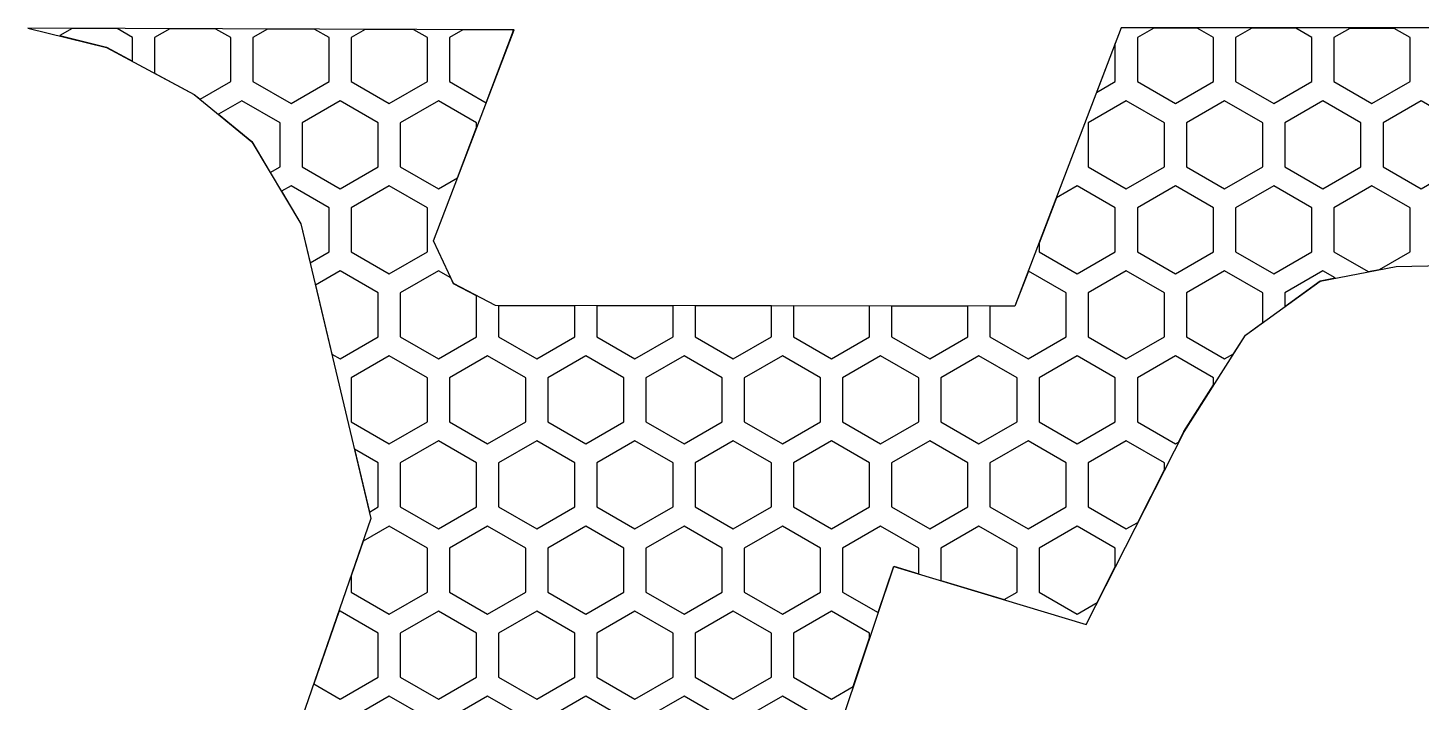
# Model space of a CAD drawing. Extents: x -65 to 65, y -35 to 53.
# Drawn here: x -53.2 to 10, y 22 to 52.7 of the extents above; entities that cross this region are included whole.
import ezdxf

# ---------------------------------------------------------------- set-up
doc = ezdxf.new("R2010")
doc.units = 0
for name, color, linetype in [('Polyline_100_Red', 1, 'Continuous'), ('Polyline_102_Red', 1, 'Continuous'), ('Polyline_104_Red', 1, 'Continuous'), ('Polyline_112_Red', 1, 'Continuous'), ('Polyline_114_Red', 1, 'Continuous'), ('Polyline_116_Red', 1, 'Continuous'), ('Polyline_118_Red', 1, 'Continuous'), ('Polyline_120_Red', 1, 'Continuous'), ('Polyline_122_Red', 1, 'Continuous'), ('Polyline_124_Red', 1, 'Continuous'), ('Polyline_126_Red', 1, 'Continuous'), ('Polyline_128_Red', 1, 'Continuous'), ('Polyline_130_Red', 1, 'Continuous'), ('Polyline_132_Red', 1, 'Continuous'), ('Polyline_134_Red', 1, 'Continuous'), ('Polyline_136_Red', 1, 'Continuous'), ('Polyline_138_Red', 1, 'Continuous'), ('Polyline_140_Red', 1, 'Continuous'), ('Polyline_142_Red', 1, 'Continuous'), ('Polyline_144_Red', 1, 'Continuous'), ('Polyline_146_Red', 1, 'Continuous'), ('Polyline_148_Red', 1, 'Continuous'), ('Polyline_150_Red', 1, 'Continuous'), ('Polyline_152_Red', 1, 'Continuous'), ('Polyline_154_Red', 1, 'Continuous'), ('Polyline_156_Red', 1, 'Continuous'), ('Polyline_158_Red', 1, 'Continuous'), ('Polyline_160_Red', 1, 'Continuous'), ('Polyline_162_Red', 1, 'Continuous'), ('Polyline_164_Red', 1, 'Continuous'), ('Polyline_166_Red', 1, 'Continuous'), ('Polyline_168_Red', 1, 'Continuous'), ('Polyline_170_Red', 1, 'Continuous'), ('Polyline_172_Red', 1, 'Continuous'), ('Polyline_174_Red', 1, 'Continuous'), ('Polyline_176_Red', 1, 'Continuous'), ('Polyline_178_Red', 1, 'Continuous'), ('Polyline_180_Red', 1, 'Continuous'), ('Polyline_182_Red', 1, 'Continuous'), ('Polyline_184_Red', 1, 'Continuous'), ('Polyline_186_Red', 1, 'Continuous'), ('Polyline_188_Red', 1, 'Continuous'), ('Polyline_190_Red', 1, 'Continuous'), ('Polyline_192_Red', 1, 'Continuous'), ('Polyline_194_Red', 1, 'Continuous'), ('Polyline_196_Red', 1, 'Continuous'), ('Polyline_198_Red', 1, 'Continuous'), ('Polyline_200_Red', 1, 'Continuous'), ('Polyline_202_Red', 1, 'Continuous'), ('Polyline_204_Red', 1, 'Continuous'), ('Polyline_206_Red', 1, 'Continuous'), ('Polyline_208_Red', 1, 'Continuous'), ('Polyline_210_Red', 1, 'Continuous'), ('Polyline_212_Red', 1, 'Continuous'), ('Polyline_214_Red', 1, 'Continuous'), ('Polyline_216_Red', 1, 'Continuous'), ('Polyline_218_Red', 1, 'Continuous'), ('Polyline_3422_Red', 1, 'Continuous'), ('Polyline_60_Red', 1, 'Continuous'), ('Polyline_62_Red', 1, 'Continuous'), ('Polyline_64_Red', 1, 'Continuous'), ('Polyline_66_Red', 1, 'Continuous'), ('Polyline_76_Red', 1, 'Continuous'), ('Polyline_78_Red', 1, 'Continuous'), ('Polyline_80_Red', 1, 'Continuous'), ('Polyline_82_Red', 1, 'Continuous'), ('Polyline_84_Red', 1, 'Continuous'), ('Polyline_92_Red', 1, 'Continuous'), ('Polyline_94_Red', 1, 'Continuous'), ('Polyline_96_Red', 1, 'Continuous'), ('Polyline_98_Red', 1, 'Continuous')]:
    doc.layers.add(name, color=color, linetype=linetype)

msp = doc.modelspace()

# ---------------------------------------------------------------- linework, layer by layer
at = {"layer": 'Polyline_100_Red'}
msp.add_lwpolyline([(-33.733, 45.849), (-32.865, 48.126), (-32.865, 48.351), (-34.597, 49.351), (-36.329, 48.351), (-36.329, 46.351), (-34.597, 45.351), (-33.733, 45.849)], close=True, dxfattribs=at)
at = {"layer": 'Polyline_102_Red'}
msp.add_lwpolyline([(-37.329, 46.351), (-37.329, 48.351), (-39.061, 49.351), (-40.793, 48.351), (-40.793, 46.351), (-39.061, 45.351)], close=True, dxfattribs=at)
at = {"layer": 'Polyline_104_Red'}
msp.add_lwpolyline([(-41.793, 46.351), (-41.793, 48.351), (-43.525, 49.351), (-44.591, 48.736), (-43.07, 47.491), (-42.237, 46.094), (-41.793, 46.351)], close=True, dxfattribs=at)
at = {"layer": 'Polyline_112_Red'}
msp.add_lwpolyline([(8.153, 41.682), (9.544, 42.485), (9.544, 44.485), (7.812, 45.485), (6.08, 44.485), (6.08, 42.485), (7.642, 41.583), (8.153, 41.682)], close=True, dxfattribs=at)
at = {"layer": 'Polyline_114_Red'}
msp.add_lwpolyline([(5.08, 42.485), (5.08, 44.485), (3.348, 45.485), (1.616, 44.485), (1.616, 42.485), (3.348, 41.485)], close=True, dxfattribs=at)
at = {"layer": 'Polyline_116_Red'}
msp.add_lwpolyline([(0.616, 42.485), (0.616, 44.485), (-1.116, 45.485), (-2.848, 44.485), (-2.848, 42.485), (-1.116, 41.485)], close=True, dxfattribs=at)
at = {"layer": 'Polyline_118_Red'}
msp.add_lwpolyline([(-3.848, 42.485), (-3.848, 44.485), (-5.58, 45.485), (-6.527, 44.938), (-7.312, 42.88), (-7.312, 42.485), (-5.58, 41.485), (-3.848, 42.485)], close=True, dxfattribs=at)
at = {"layer": 'Polyline_120_Red'}
msp.add_lwpolyline([(-35.097, 42.485), (-35.097, 44.485), (-36.829, 45.485), (-38.561, 44.485), (-38.561, 42.485), (-36.829, 41.485)], close=True, dxfattribs=at)
at = {"layer": 'Polyline_122_Red'}
msp.add_lwpolyline([(-39.561, 42.485), (-39.561, 44.485), (-41.293, 45.485), (-41.726, 45.235), (-40.843, 43.754), (-40.424, 41.987), (-39.561, 42.485)], close=True, dxfattribs=at)
at = {"layer": 'Polyline_124_Red'}
msp.add_lwpolyline([(5.453, 41.162), (6.141, 41.295), (5.58, 41.619), (3.848, 40.619), (3.848, 39.998), (5.453, 41.162)], close=True, dxfattribs=at)
at = {"layer": 'Polyline_126_Red'}
msp.add_lwpolyline([(1.519, 37.852), (2.059, 38.7), (2.848, 39.272), (2.848, 40.619), (1.116, 41.619), (-0.616, 40.619), (-0.616, 38.619), (1.116, 37.619), (1.519, 37.852)], close=True, dxfattribs=at)
at = {"layer": 'Polyline_128_Red'}
msp.add_lwpolyline([(-1.616, 38.619), (-1.616, 40.619), (-3.348, 41.619), (-5.08, 40.619), (-5.08, 38.619), (-3.348, 37.619)], close=True, dxfattribs=at)
at = {"layer": 'Polyline_130_Red'}
msp.add_lwpolyline([(-32.865, 38.619), (-32.865, 40.482), (-33.914, 41.028), (-34.04, 41.297), (-34.597, 41.619), (-36.329, 40.619), (-36.329, 38.619), (-34.597, 37.619), (-32.865, 38.619)], close=True, dxfattribs=at)
at = {"layer": 'Polyline_132_Red'}
msp.add_lwpolyline([(-37.329, 38.619), (-37.329, 40.619), (-39.061, 41.619), (-40.183, 40.971), (-39.438, 37.837), (-39.061, 37.619), (-37.329, 38.619)], close=True, dxfattribs=at)
at = {"layer": 'Polyline_134_Red'}
msp.add_lwpolyline([(-6.08, 38.619), (-6.08, 40.619), (-7.797, 41.61), (-8.408, 40.009), (-9.544, 40.01), (-9.544, 38.619), (-7.812, 37.619), (-6.08, 38.619)], close=True, dxfattribs=at)
at = {"layer": 'Polyline_136_Red'}
msp.add_lwpolyline([(-28.401, 38.619), (-28.401, 40.031), (-31.865, 40.035), (-31.865, 38.619), (-30.133, 37.619), (-28.401, 38.619)], close=True, dxfattribs=at)
at = {"layer": 'Polyline_138_Red'}
msp.add_lwpolyline([(-23.937, 38.619), (-23.937, 40.026), (-27.401, 40.03), (-27.401, 38.619), (-25.669, 37.619), (-23.937, 38.619)], close=True, dxfattribs=at)
at = {"layer": 'Polyline_140_Red'}
msp.add_lwpolyline([(-19.473, 38.619), (-19.473, 40.021), (-22.937, 40.025), (-22.937, 38.619), (-21.205, 37.619), (-19.473, 38.619)], close=True, dxfattribs=at)
at = {"layer": 'Polyline_142_Red'}
msp.add_lwpolyline([(-15.008, 38.619), (-15.008, 40.016), (-18.473, 40.02), (-18.473, 38.619), (-16.741, 37.619), (-15.008, 38.619)], close=True, dxfattribs=at)
at = {"layer": 'Polyline_144_Red'}
msp.add_lwpolyline([(-10.544, 38.619), (-10.544, 40.011), (-14.008, 40.015), (-14.008, 38.619), (-12.276, 37.619), (-10.544, 38.619)], close=True, dxfattribs=at)
at = {"layer": 'Polyline_146_Red'}
msp.add_lwpolyline([(-0.976, 33.833), (-0.734, 34.31), (0.616, 36.432), (0.616, 36.753), (-1.116, 37.753), (-2.848, 36.753), (-2.848, 34.753), (-1.116, 33.753), (-0.976, 33.833)], close=True, dxfattribs=at)
at = {"layer": 'Polyline_148_Red'}
msp.add_lwpolyline([(-3.848, 34.753), (-3.848, 36.753), (-5.58, 37.753), (-7.312, 36.753), (-7.312, 34.753), (-5.58, 33.753)], close=True, dxfattribs=at)
at = {"layer": 'Polyline_150_Red'}
msp.add_lwpolyline([(-8.312, 34.753), (-8.312, 36.753), (-10.044, 37.753), (-11.776, 36.753), (-11.776, 34.753), (-10.044, 33.753)], close=True, dxfattribs=at)
at = {"layer": 'Polyline_152_Red'}
msp.add_lwpolyline([(-12.776, 34.753), (-12.776, 36.753), (-14.508, 37.753), (-16.24, 36.753), (-16.24, 34.753), (-14.508, 33.753)], close=True, dxfattribs=at)
at = {"layer": 'Polyline_154_Red'}
msp.add_lwpolyline([(-17.24, 34.753), (-17.24, 36.753), (-18.973, 37.753), (-20.705, 36.753), (-20.705, 34.753), (-18.973, 33.753)], close=True, dxfattribs=at)
at = {"layer": 'Polyline_156_Red'}
msp.add_lwpolyline([(-21.705, 34.753), (-21.705, 36.753), (-23.437, 37.753), (-25.169, 36.753), (-25.169, 34.753), (-23.437, 33.753)], close=True, dxfattribs=at)
at = {"layer": 'Polyline_158_Red'}
msp.add_lwpolyline([(-26.169, 34.753), (-26.169, 36.753), (-27.901, 37.753), (-29.633, 36.753), (-29.633, 34.753), (-27.901, 33.753)], close=True, dxfattribs=at)
at = {"layer": 'Polyline_160_Red'}
msp.add_lwpolyline([(-30.633, 34.753), (-30.633, 36.753), (-32.365, 37.753), (-34.097, 36.753), (-34.097, 34.753), (-32.365, 33.753)], close=True, dxfattribs=at)
at = {"layer": 'Polyline_162_Red'}
msp.add_lwpolyline([(-35.097, 34.753), (-35.097, 36.753), (-36.829, 37.753), (-38.561, 36.753), (-38.561, 34.753), (-36.829, 33.753)], close=True, dxfattribs=at)
at = {"layer": 'Polyline_164_Red'}
msp.add_lwpolyline([(-2.826, 30.188), (-1.616, 32.572), (-1.616, 32.887), (-3.348, 33.887), (-5.08, 32.887), (-5.08, 30.887), (-3.348, 29.887), (-2.826, 30.188)], close=True, dxfattribs=at)
at = {"layer": 'Polyline_166_Red'}
msp.add_lwpolyline([(-6.08, 30.887), (-6.08, 32.887), (-7.812, 33.887), (-9.544, 32.887), (-9.544, 30.887), (-7.812, 29.887)], close=True, dxfattribs=at)
at = {"layer": 'Polyline_168_Red'}
msp.add_lwpolyline([(-10.544, 30.887), (-10.544, 32.887), (-12.276, 33.887), (-14.008, 32.887), (-14.008, 30.887), (-12.276, 29.887)], close=True, dxfattribs=at)
at = {"layer": 'Polyline_170_Red'}
msp.add_lwpolyline([(-15.008, 30.887), (-15.008, 32.887), (-16.74, 33.887), (-18.473, 32.887), (-18.473, 30.887), (-16.74, 29.887)], close=True, dxfattribs=at)
at = {"layer": 'Polyline_172_Red'}
msp.add_lwpolyline([(-19.473, 30.887), (-19.473, 32.887), (-21.205, 33.887), (-22.937, 32.887), (-22.937, 30.887), (-21.205, 29.887)], close=True, dxfattribs=at)
at = {"layer": 'Polyline_174_Red'}
msp.add_lwpolyline([(-23.937, 30.887), (-23.937, 32.887), (-25.669, 33.887), (-27.401, 32.887), (-27.401, 30.887), (-25.669, 29.887)], close=True, dxfattribs=at)
at = {"layer": 'Polyline_176_Red'}
msp.add_lwpolyline([(-28.401, 30.887), (-28.401, 32.887), (-30.133, 33.887), (-31.865, 32.887), (-31.865, 30.887), (-30.133, 29.887)], close=True, dxfattribs=at)
at = {"layer": 'Polyline_178_Red'}
msp.add_lwpolyline([(-32.865, 30.887), (-32.865, 32.887), (-34.597, 33.887), (-36.329, 32.887), (-36.329, 30.887), (-34.597, 29.887)], close=True, dxfattribs=at)
at = {"layer": 'Polyline_180_Red'}
msp.add_lwpolyline([(-37.329, 30.887), (-37.329, 32.887), (-38.412, 33.512), (-37.733, 30.653), (-37.329, 30.887)], close=True, dxfattribs=at)
at = {"layer": 'Polyline_182_Red'}
msp.add_lwpolyline([(-4.675, 26.543), (-3.848, 28.173), (-3.848, 29.021), (-5.58, 30.021), (-7.312, 29.021), (-7.312, 27.021), (-5.58, 26.021), (-4.675, 26.543)], close=True, dxfattribs=at)
at = {"layer": 'Polyline_184_Red'}
msp.add_lwpolyline([(-8.312, 27.021), (-8.312, 29.021), (-10.044, 30.021), (-11.776, 29.021), (-11.776, 27.552), (-8.902, 26.68), (-8.312, 27.021)], close=True, dxfattribs=at)
at = {"layer": 'Polyline_186_Red'}
msp.add_lwpolyline([(-13.916, 28.2), (-12.776, 27.855), (-12.776, 29.021), (-14.508, 30.021), (-16.24, 29.021), (-16.24, 27.021), (-14.625, 26.088), (-13.916, 28.2)], close=True, dxfattribs=at)
at = {"layer": 'Polyline_188_Red'}
msp.add_lwpolyline([(-17.24, 27.021), (-17.24, 29.021), (-18.973, 30.021), (-20.705, 29.021), (-20.705, 27.021), (-18.973, 26.021)], close=True, dxfattribs=at)
at = {"layer": 'Polyline_190_Red'}
msp.add_lwpolyline([(-21.705, 27.021), (-21.705, 29.021), (-23.437, 30.021), (-25.169, 29.021), (-25.169, 27.021), (-23.437, 26.021)], close=True, dxfattribs=at)
at = {"layer": 'Polyline_192_Red'}
msp.add_lwpolyline([(-26.169, 27.021), (-26.169, 29.021), (-27.901, 30.021), (-29.633, 29.021), (-29.633, 27.021), (-27.901, 26.021)], close=True, dxfattribs=at)
at = {"layer": 'Polyline_194_Red'}
msp.add_lwpolyline([(-30.633, 27.021), (-30.633, 29.021), (-32.365, 30.021), (-34.097, 29.021), (-34.097, 27.021), (-32.365, 26.021)], close=True, dxfattribs=at)
at = {"layer": 'Polyline_196_Red'}
msp.add_lwpolyline([(-35.097, 27.021), (-35.097, 29.021), (-36.829, 30.021), (-38.017, 29.335), (-38.561, 27.753), (-38.561, 27.021), (-36.829, 26.021), (-35.097, 27.021)], close=True, dxfattribs=at)
at = {"layer": 'Polyline_198_Red'}
msp.add_lwpolyline([(-15.753, 22.725), (-15.008, 24.944), (-15.008, 25.155), (-16.74, 26.155), (-18.472, 25.155), (-18.472, 23.155), (-16.74, 22.155), (-15.753, 22.725)], close=True, dxfattribs=at)
at = {"layer": 'Polyline_200_Red'}
msp.add_lwpolyline([(-19.472, 23.155), (-19.472, 25.155), (-21.205, 26.155), (-22.937, 25.155), (-22.937, 23.155), (-21.205, 22.155)], close=True, dxfattribs=at)
at = {"layer": 'Polyline_202_Red'}
msp.add_lwpolyline([(-23.937, 23.155), (-23.937, 25.155), (-25.669, 26.155), (-27.401, 25.155), (-27.401, 23.155), (-25.669, 22.155)], close=True, dxfattribs=at)
at = {"layer": 'Polyline_204_Red'}
msp.add_lwpolyline([(-28.401, 23.155), (-28.401, 25.155), (-30.133, 26.155), (-31.865, 25.155), (-31.865, 23.155), (-30.133, 22.155)], close=True, dxfattribs=at)
at = {"layer": 'Polyline_206_Red'}
msp.add_lwpolyline([(-32.865, 23.155), (-32.865, 25.155), (-34.597, 26.155), (-36.329, 25.155), (-36.329, 23.155), (-34.597, 22.155)], close=True, dxfattribs=at)
at = {"layer": 'Polyline_208_Red'}
msp.add_lwpolyline([(-37.329, 23.155), (-37.329, 25.155), (-39.061, 26.155), (-39.123, 26.119), (-40.251, 22.842), (-39.061, 22.155), (-37.329, 23.155)], close=True, dxfattribs=at)
at = {"layer": 'Polyline_210_Red'}
msp.add_lwpolyline([(-17.24, 19.289), (-17.24, 21.289), (-18.972, 22.289), (-20.705, 21.289), (-20.705, 19.289), (-18.972, 18.289)], close=True, dxfattribs=at)
at = {"layer": 'Polyline_212_Red'}
msp.add_lwpolyline([(-21.705, 19.289), (-21.705, 21.289), (-23.437, 22.289), (-25.169, 21.289), (-25.169, 19.289), (-23.437, 18.289)], close=True, dxfattribs=at)
at = {"layer": 'Polyline_214_Red'}
msp.add_lwpolyline([(-26.169, 19.289), (-26.169, 21.289), (-27.901, 22.289), (-29.633, 21.289), (-29.633, 19.289), (-27.901, 18.289)], close=True, dxfattribs=at)
at = {"layer": 'Polyline_216_Red'}
msp.add_lwpolyline([(-30.633, 19.289), (-30.633, 21.289), (-32.365, 22.289), (-34.097, 21.289), (-34.097, 19.289), (-32.365, 18.289)], close=True, dxfattribs=at)
at = {"layer": 'Polyline_218_Red'}
msp.add_lwpolyline([(-35.097, 19.289), (-35.097, 21.289), (-36.829, 22.289), (-38.561, 21.289), (-38.561, 19.289), (-36.829, 18.289)], close=True, dxfattribs=at)
at = {"layer": 'Polyline_3422_Red'}
for points in [[(25.158, 52.661), (-3.59, 52.658), (-8.415, 40.019), (-32.004, 40.045), (-33.906, 41.036), (-34.818, 42.977), (-31.16, 52.57), (-53.247, 52.649), (-49.672, 51.775), (-49.672, 51.775), (-45.699, 49.63), (-43.077, 47.485), (-40.853, 43.75), (-37.674, 30.362), (-41.068, 20.498)], [(-16.953, 19.114), (-13.91, 28.188), (-5.173, 25.539), (-0.726, 34.305), (2.067, 38.693), (5.457, 41.153), (8.914, 41.818), (12.504, 41.884)]]:
    msp.add_lwpolyline(points, dxfattribs=at)
at = {"layer": 'Polyline_60_Red'}
msp.add_lwpolyline([(0.616, 50.217), (0.616, 52.217), (-0.124, 52.644), (-2.104, 52.646), (-2.848, 52.217), (-2.848, 50.217), (-1.116, 49.217), (0.616, 50.217)], close=True, dxfattribs=at)
at = {"layer": 'Polyline_62_Red'}
msp.add_lwpolyline([(5.08, 50.217), (5.08, 52.217), (4.348, 52.639), (2.351, 52.641), (1.616, 52.217), (1.616, 50.217), (3.348, 49.217), (5.08, 50.217)], close=True, dxfattribs=at)
at = {"layer": 'Polyline_64_Red'}
msp.add_lwpolyline([(9.544, 50.217), (9.544, 52.217), (8.821, 52.634), (6.807, 52.636), (6.08, 52.217), (6.08, 50.217), (7.812, 49.217), (9.544, 50.217)], close=True, dxfattribs=at)
at = {"layer": 'Polyline_66_Red'}
msp.add_lwpolyline([(-48.489, 52.217), (-49.195, 52.625), (-51.234, 52.632), (-51.8, 52.306), (-49.668, 51.785), (-48.489, 51.148), (-48.489, 52.217)], close=True, dxfattribs=at)
at = {"layer": 'Polyline_76_Red'}
msp.add_lwpolyline([(-44.025, 50.217), (-44.025, 52.217), (-44.703, 52.608), (-46.798, 52.616), (-47.489, 52.217), (-47.489, 50.608), (-45.694, 49.638), (-45.418, 49.413), (-44.025, 50.217)], close=True, dxfattribs=at)
at = {"layer": 'Polyline_78_Red'}
msp.add_lwpolyline([(-39.561, 50.217), (-39.561, 52.217), (-40.211, 52.592), (-42.362, 52.6), (-43.025, 52.217), (-43.025, 50.217), (-41.293, 49.217), (-39.561, 50.217)], close=True, dxfattribs=at)
at = {"layer": 'Polyline_80_Red'}
msp.add_lwpolyline([(-35.097, 50.217), (-35.097, 52.217), (-35.719, 52.576), (-37.925, 52.584), (-38.561, 52.217), (-38.561, 50.217), (-36.829, 49.217), (-35.097, 50.217)], close=True, dxfattribs=at)
at = {"layer": 'Polyline_82_Red'}
msp.add_lwpolyline([(-31.184, 52.535), (-31.227, 52.56), (-33.489, 52.568), (-34.097, 52.217), (-34.097, 50.217), (-32.434, 49.257), (-31.184, 52.535)], close=True, dxfattribs=at)
at = {"layer": 'Polyline_84_Red'}
msp.add_lwpolyline([(-3.848, 50.217), (-3.848, 51.954), (-4.699, 49.726), (-3.848, 50.217)], close=True, dxfattribs=at)
at = {"layer": 'Polyline_92_Red'}
msp.add_lwpolyline([(11.776, 46.351), (11.776, 48.351), (10.044, 49.351), (8.312, 48.351), (8.312, 46.351), (10.044, 45.351)], close=True, dxfattribs=at)
at = {"layer": 'Polyline_94_Red'}
msp.add_lwpolyline([(7.312, 46.351), (7.312, 48.351), (5.58, 49.351), (3.848, 48.351), (3.848, 46.351), (5.58, 45.351)], close=True, dxfattribs=at)
at = {"layer": 'Polyline_96_Red'}
msp.add_lwpolyline([(2.848, 46.351), (2.848, 48.351), (1.116, 49.351), (-0.616, 48.351), (-0.616, 46.351), (1.116, 45.351)], close=True, dxfattribs=at)
at = {"layer": 'Polyline_98_Red'}
msp.add_lwpolyline([(-1.616, 46.351), (-1.616, 48.351), (-3.348, 49.351), (-5.08, 48.351), (-5.08, 46.351), (-3.348, 45.351)], close=True, dxfattribs=at)

doc.saveas('drawing.dxf')
